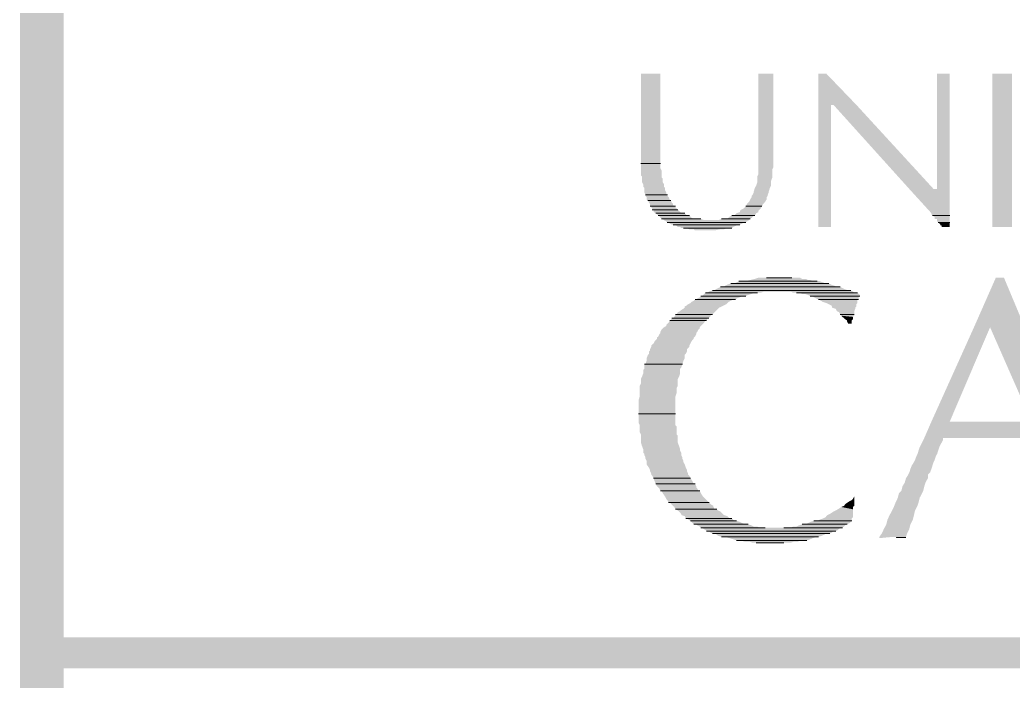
# Model space of a CAD drawing. Header units: inches. Extents: x 0.9 to 46, y 0.8 to 32.4.
# Drawn here: x 42.023 to 43.459, y 7.145 to 8.101 of the extents above; entities that cross this region are included whole.
import ezdxf

# ---------------------------------------------------------------- set-up
doc = ezdxf.new("R2010")
doc.units = ezdxf.units.IN
doc.header["$MEASUREMENT"] = 0
doc.layers.add('PDF_Geometry', color=7, linetype='Continuous')
doc.layers.add('PDF_Solid Fills', color=7, linetype='Continuous')

msp = doc.modelspace()

# ---------------------------------------------------------------- linework, layer by layer
at = {"layer": 'PDF_Geometry', "lineweight": 9}
for points in [[(42.9208, 7.8932), (42.9492, 7.8932)], [(42.9208, 7.8932), (42.9492, 7.8932)], [(42.9275, 7.8482), (42.9592, 7.8482)], [(42.9275, 7.8482), (42.9591, 7.8482)], [(42.931, 7.8399), (42.9644, 7.8399)], [(42.931, 7.8399), (42.9642, 7.8399)], [(42.9342, 7.8315), (42.9709, 7.8315)], [(42.9342, 7.8315), (42.9709, 7.8315)], [(43.0727, 7.8315), (43.096, 7.8315)], [(43.0727, 7.8315), (43.096, 7.8315)], [(42.9374, 7.8265), (42.9741, 7.8265)], [(42.9374, 7.8265), (42.9741, 7.8265)], [(42.9425, 7.8215), (42.9842, 7.8215)], [(42.9425, 7.8215), (42.9843, 7.8215)], [(42.946, 7.8182), (42.991, 7.8182)], [(42.946, 7.8182), (42.991, 7.8182)], [(43.0558, 7.8182), (43.0526, 7.8182), (43.0842, 7.8182)], [(43.0558, 7.8182), (43.0858, 7.8182), (43.0842, 7.8182)], [(43.3426, 7.8182), (43.3675, 7.8182)], [(43.3426, 7.8182), (43.3676, 7.8182)], [(42.9508, 7.8132), (43.0076, 7.8132)], [(42.9508, 7.8132), (43.0076, 7.8132)], [(42.9591, 7.8082), (43.0692, 7.8082)], [(42.9591, 7.8082), (43.0727, 7.8082), (43.0692, 7.8082)], [(42.9674, 7.8049), (43.0625, 7.8049)], [(42.9674, 7.8049), (43.0641, 7.8049), (43.0625, 7.8049)], [(43.0408, 7.8132), (43.0376, 7.8132), (43.0775, 7.8132)], [(43.0408, 7.8132), (43.0791, 7.8132), (43.0775, 7.8132)], [(43.3509, 7.8082), (43.3676, 7.8082)], [(43.3509, 7.8082), (43.3676, 7.8082)], [(43.3541, 7.8049), (43.3674, 7.8049)], [(43.3541, 7.8049), (43.3674, 7.8049)], [(42.9824, 7.7999), (43.0459, 7.7999)], [(42.9824, 7.7999), (43.0526, 7.7999), (43.0459, 7.7999)], [(43.0408, 7.7149), (43.036, 7.7149), (43.2093, 7.7149)], [(43.0408, 7.7149), (43.2093, 7.7149)], [(43.0558, 7.7199), (43.051, 7.7199), (43.1927, 7.7199)], [(43.0558, 7.7199), (43.1927, 7.7199)], [(43.0676, 7.7232), (43.0625, 7.7232), (43.1758, 7.7232)], [(43.0676, 7.7232), (43.1758, 7.7232)], [(43.1091, 7.7282), (43.1027, 7.7282), (43.1391, 7.7282)], [(43.1091, 7.7282), (43.1391, 7.7282)], [(43.0092, 7.7015), (43.0076, 7.7015), (43.0676, 7.7015)], [(43.0092, 7.7015), (43.0727, 7.7015), (43.0676, 7.7015)], [(43.0175, 7.7065), (43.0143, 7.7065), (43.0858, 7.7065)], [(43.0175, 7.7065), (43.0893, 7.7065), (43.0858, 7.7065)], [(43.0274, 7.7099), (43.0242, 7.7099), (43.2243, 7.7099)], [(43.0274, 7.7099), (43.2243, 7.7099)], [(43.1458, 7.7065), (43.2341, 7.7065)], [(43.1458, 7.7065), (43.2341, 7.7065)], [(43.1659, 7.7015), (43.2377, 7.7015)], [(43.1659, 7.7015), (43.2375, 7.7015)], [(43.0009, 7.6965), (42.9993, 7.6965), (43.0542, 7.6965)], [(43.0009, 7.6965), (43.0577, 7.6965), (43.0542, 7.6965)], [(43.1777, 7.6965), (43.2341, 7.6965)], [(43.1777, 7.6965), (43.2357, 7.6965), (43.2341, 7.6965)], [(42.9725, 7.6749), (42.9709, 7.6749), (43.0226, 7.6749)], [(42.9725, 7.6749), (43.0242, 7.6749), (43.0226, 7.6749)], [(43.2093, 7.6749), (43.2294, 7.6749)], [(43.2093, 7.6749), (43.2293, 7.6749)], [(42.9642, 7.6665), (42.9626, 7.6665), (43.0143, 7.6665)], [(42.9642, 7.6665), (43.0159, 7.6665), (43.0143, 7.6665)], [(42.9674, 7.6698), (42.9658, 7.6698), (43.0175, 7.6698)], [(42.9674, 7.6698), (43.0191, 7.6698), (43.0175, 7.6698)], [(42.9275, 7.6032), (42.9259, 7.6032), (42.9808, 7.6032)], [(42.9275, 7.6032), (42.9809, 7.6032)], [(42.9176, 7.5315), (42.971, 7.5315)], [(42.9176, 7.5315), (42.971, 7.5315)], [(42.9393, 7.4382), (42.9927, 7.4382)], [(42.9393, 7.4382), (42.9927, 7.4382)], [(42.9425, 7.4299), (42.9992, 7.4299)], [(42.9425, 7.4299), (42.9993, 7.4299)], [(42.9492, 7.4199), (43.006, 7.4199)], [(42.9492, 7.4199), (43.006, 7.4199)], [(42.961, 7.4032), (43.0191, 7.4032)], [(42.961, 7.4032), (43.0194, 7.4032)], [(42.9709, 7.3932), (43.0309, 7.3932)], [(42.9709, 7.3932), (43.0309, 7.3932)], [(42.9859, 7.3799), (43.0526, 7.3799)], [(42.9859, 7.3799), (43.0526, 7.3799)], [(42.9926, 7.3765), (43.0593, 7.3765)], [(42.9926, 7.3765), (43.0593, 7.3765)], [(42.9974, 7.3715), (43.0759, 7.3715)], [(42.9974, 7.3715), (43.0759, 7.3715)], [(43.1576, 7.3715), (43.1541, 7.3715), (43.2176, 7.3715)], [(43.1576, 7.3715), (43.2191, 7.3715), (43.2176, 7.3715)], [(43.1758, 7.3765), (43.171, 7.3765), (43.2258, 7.3765)], [(43.1758, 7.3765), (43.2257, 7.3765)], [(43.0076, 7.3665), (43.1008, 7.3665)], [(43.0076, 7.3665), (43.1008, 7.3665)], [(43.0159, 7.3615), (43.1994, 7.3615)], [(43.0159, 7.3615), (43.2026, 7.3615), (43.1994, 7.3615)], [(43.0242, 7.3582), (43.1892, 7.3582)], [(43.0242, 7.3582), (43.1943, 7.3582), (43.1892, 7.3582)], [(43.1327, 7.3665), (43.1276, 7.3665), (43.2093, 7.3665)], [(43.1327, 7.3665), (43.2124, 7.3665), (43.2093, 7.3665)], [(43.0376, 7.3532), (43.1742, 7.3532)], [(43.0376, 7.3532), (43.1777, 7.3532), (43.1742, 7.3532)], [(43.0593, 7.3482), (43.156, 7.3482)], [(43.0593, 7.3482), (43.1608, 7.3482), (43.156, 7.3482)], [(43.0877, 7.3449), (43.1225, 7.3449)], [(43.0877, 7.3449), (43.1276, 7.3449), (43.1225, 7.3449)]]:
    msp.add_lwpolyline(points, close=True, dxfattribs=at)
at = {"layer": 'PDF_Solid Fills', "lineweight": 9, "transparency": 33554559}
for points in [[(42.0227, 0.755), (42.0859, 0.8183), (42.0227, 32.3527)], [(42.0859, 0.8183), (42.0227, 32.3527), (42.0859, 32.2895)], [(42.9208, 8.0232), (42.9208, 7.8982), (42.9492, 7.8982)], [(42.9208, 8.0232), (42.9492, 8.0232), (42.9492, 7.8982)], [(43.0909, 8.0232), (43.0909, 7.9015), (43.1126, 7.9015)], [(43.0909, 8.0232), (43.1126, 8.0232), (43.1126, 7.9015)], [(43.1777, 8.0232), (43.1777, 7.9782), (43.2325, 7.9782)], [(43.1777, 8.0232), (43.1892, 8.0232), (43.2325, 7.9782)], [(43.3493, 8.0232), (43.3493, 7.8565), (43.3675, 7.8565)], [(43.3493, 8.0232), (43.3675, 8.0232), (43.3675, 7.8565)], [(43.4291, 8.0232), (43.4291, 7.8015), (43.4575, 7.8015)], [(43.4291, 8.0232), (43.4575, 8.0232), (43.4575, 7.8015)], [(43.1777, 7.9782), (43.1777, 7.8015), (43.1959, 7.8015)], [(43.1777, 7.9782), (43.1959, 7.9782), (43.1959, 7.8015)], [(43.1994, 7.9782), (43.3091, 7.8565), (43.3442, 7.8565)], [(43.1994, 7.9782), (43.2325, 7.9782), (43.3442, 7.8565)], [(43.0909, 7.9015), (43.0909, 7.8965), (43.1126, 7.8965)], [(43.0909, 7.9015), (43.1126, 7.9015), (43.1126, 7.8965)], [(42.9208, 7.8982), (42.9208, 7.8932), (42.9492, 7.8932)], [(42.9208, 7.8982), (42.9492, 7.8982), (42.9492, 7.8932)], [(42.9208, 7.8932), (42.9208, 7.8899), (42.9492, 7.8899)], [(42.9208, 7.8932), (42.9492, 7.8932), (42.9492, 7.8899)], [(42.9208, 7.8899), (42.9208, 7.8865), (42.9492, 7.8865)], [(42.9208, 7.8899), (42.9492, 7.8899), (42.9492, 7.8865)], [(43.0909, 7.8965), (43.0909, 7.8932), (43.1126, 7.8932)], [(43.0909, 7.8965), (43.1126, 7.8965), (43.1126, 7.8932)], [(43.0909, 7.8932), (43.0909, 7.8899), (43.1126, 7.8899)], [(43.0909, 7.8932), (43.1126, 7.8932), (43.1126, 7.8899)], [(43.0909, 7.8899), (43.0909, 7.8882), (43.1126, 7.8882)], [(43.0909, 7.8899), (43.1126, 7.8899), (43.1126, 7.8882)], [(43.0909, 7.8882), (43.0909, 7.8849), (43.111, 7.8849)], [(43.0909, 7.8882), (43.1126, 7.8882), (43.111, 7.8849)], [(42.9208, 7.8865), (42.9208, 7.8832), (42.9508, 7.8832)], [(42.9208, 7.8865), (42.9492, 7.8865), (42.9508, 7.8832)], [(42.9208, 7.8832), (42.9208, 7.8815), (42.9508, 7.8815)], [(42.9208, 7.8832), (42.9508, 7.8832), (42.9508, 7.8815)], [(42.9208, 7.8815), (42.9208, 7.8798), (42.9508, 7.8798)], [(42.9208, 7.8815), (42.9508, 7.8815), (42.9508, 7.8798)], [(42.9208, 7.8798), (42.9208, 7.8765), (42.9508, 7.8765)], [(42.9208, 7.8798), (42.9508, 7.8798), (42.9508, 7.8765)], [(42.9208, 7.8765), (42.9224, 7.8748), (42.9508, 7.8748)], [(42.9208, 7.8765), (42.9508, 7.8765), (42.9508, 7.8748)], [(42.9224, 7.8748), (42.9224, 7.8732), (42.9508, 7.8732)], [(42.9224, 7.8748), (42.9508, 7.8748), (42.9508, 7.8732)], [(42.9224, 7.8732), (42.9224, 7.8715), (42.9524, 7.8715)], [(42.9224, 7.8732), (42.9508, 7.8732), (42.9524, 7.8715)], [(43.0909, 7.8782), (43.0893, 7.8748), (43.111, 7.8748)], [(43.0893, 7.8748), (43.0893, 7.8732), (43.111, 7.8732)], [(43.0893, 7.8748), (43.111, 7.8748), (43.111, 7.8732)], [(43.0893, 7.8732), (43.0893, 7.8682), (43.1091, 7.8682)], [(43.0893, 7.8732), (43.111, 7.8732), (43.1091, 7.8682)], [(43.0909, 7.8849), (43.0909, 7.8798), (43.111, 7.8798)], [(43.0909, 7.8849), (43.111, 7.8849), (43.111, 7.8798)], [(43.0909, 7.8798), (43.0909, 7.8782), (43.111, 7.8782)], [(43.0909, 7.8798), (43.111, 7.8798), (43.111, 7.8782)], [(43.0909, 7.8782), (43.111, 7.8782), (43.111, 7.8748)], [(42.9224, 7.8715), (42.9224, 7.8699), (42.9524, 7.8699)], [(42.9224, 7.8715), (42.9524, 7.8715), (42.9524, 7.8699)], [(42.9224, 7.8699), (42.9224, 7.8665), (42.9524, 7.8665)], [(42.9224, 7.8699), (42.9524, 7.8699), (42.9524, 7.8665)], [(42.9224, 7.8665), (42.9243, 7.8632), (42.9543, 7.8632)], [(42.9224, 7.8665), (42.9524, 7.8665), (42.9543, 7.8632)], [(42.9243, 7.8632), (42.9243, 7.8615), (42.9543, 7.8615)], [(42.9243, 7.8632), (42.9543, 7.8632), (42.9543, 7.8615)], [(42.9243, 7.8615), (42.9243, 7.8598), (42.9543, 7.8598)], [(42.9243, 7.8615), (42.9543, 7.8615), (42.9543, 7.8598)], [(42.9243, 7.8598), (42.9259, 7.8582), (42.9559, 7.8582)], [(42.9243, 7.8598), (42.9543, 7.8598), (42.9559, 7.8582)], [(42.9259, 7.8582), (42.9259, 7.8565), (42.9559, 7.8565)], [(42.9259, 7.8582), (42.9559, 7.8582), (42.9559, 7.8565)], [(43.0858, 7.8582), (43.0842, 7.8532), (43.1059, 7.8532)], [(43.0877, 7.8615), (43.0858, 7.8582), (43.1075, 7.8582)], [(43.0858, 7.8582), (43.1075, 7.8582), (43.1059, 7.8532)], [(43.0893, 7.8665), (43.0877, 7.8615), (43.1091, 7.8615)], [(43.0877, 7.8615), (43.1091, 7.8615), (43.1075, 7.8582)], [(43.0893, 7.8682), (43.0893, 7.8665), (43.1091, 7.8665)], [(43.0893, 7.8682), (43.1091, 7.8682), (43.1091, 7.8665)], [(43.0893, 7.8665), (43.1091, 7.8665), (43.1091, 7.8615)], [(42.9259, 7.8565), (42.9259, 7.8549), (42.9559, 7.8549)], [(42.9259, 7.8565), (42.9559, 7.8565), (42.9559, 7.8549)], [(42.9259, 7.8549), (42.9259, 7.8515), (42.9575, 7.8515)], [(42.9259, 7.8549), (42.9559, 7.8549), (42.9575, 7.8515)], [(42.9259, 7.8515), (42.9275, 7.8482), (42.9575, 7.8482)], [(42.9259, 7.8515), (42.9575, 7.8515), (42.9575, 7.8482)], [(42.9275, 7.8482), (42.9275, 7.8465), (42.9591, 7.8465)], [(42.9275, 7.8482), (42.9591, 7.8482), (42.9591, 7.8465)], [(42.9275, 7.8465), (42.9291, 7.8448), (42.961, 7.8448)], [(42.9275, 7.8465), (42.9591, 7.8465), (42.961, 7.8448)], [(42.9291, 7.8448), (42.9291, 7.8415), (42.9626, 7.8415)], [(42.9291, 7.8448), (42.961, 7.8448), (42.9626, 7.8415)], [(43.081, 7.8448), (43.0791, 7.8415), (43.1027, 7.8415)], [(43.0826, 7.8482), (43.081, 7.8465), (43.1043, 7.8465)], [(43.081, 7.8465), (43.081, 7.8448), (43.1027, 7.8448)], [(43.081, 7.8465), (43.1043, 7.8465), (43.1027, 7.8448)], [(43.081, 7.8448), (43.1027, 7.8448), (43.1027, 7.8415)], [(43.0842, 7.8515), (43.0826, 7.8482), (43.1043, 7.8482)], [(43.0826, 7.8482), (43.1043, 7.8482), (43.1043, 7.8465)], [(43.0842, 7.8532), (43.0842, 7.8515), (43.1059, 7.8515)], [(43.0842, 7.8532), (43.1059, 7.8532), (43.1059, 7.8515)], [(43.0842, 7.8515), (43.1059, 7.8515), (43.1043, 7.8482)], [(43.3091, 7.8565), (43.341, 7.8215), (43.3675, 7.8215)], [(43.3091, 7.8565), (43.3675, 7.8565), (43.3675, 7.8215)], [(42.9291, 7.8415), (42.931, 7.8399), (42.9626, 7.8399)], [(42.9291, 7.8415), (42.9626, 7.8415), (42.9626, 7.8399)], [(42.931, 7.8399), (42.9326, 7.8365), (42.9658, 7.8365)], [(42.931, 7.8399), (42.9642, 7.8399), (42.9658, 7.8365)], [(42.9326, 7.8365), (42.9342, 7.8349), (42.9674, 7.8349)], [(42.9326, 7.8365), (42.9658, 7.8365), (42.9674, 7.8349)], [(42.9342, 7.8349), (42.9342, 7.8332), (42.9674, 7.8332)], [(42.9342, 7.8349), (42.9674, 7.8349), (42.9674, 7.8332)], [(42.9342, 7.8332), (42.9342, 7.8315), (42.9693, 7.8315)], [(42.9342, 7.8332), (42.9674, 7.8332), (42.9693, 7.8315)], [(42.9358, 7.8315), (42.9358, 7.8299), (42.9709, 7.8299)], [(42.9358, 7.8315), (42.9709, 7.8315), (42.9709, 7.8299)], [(42.9358, 7.8299), (42.9374, 7.8282), (42.9725, 7.8282)], [(42.9358, 7.8299), (42.9709, 7.8299), (42.9725, 7.8282)], [(43.0727, 7.8315), (43.0692, 7.8282), (43.0941, 7.8282)], [(43.0743, 7.8349), (43.0727, 7.8315), (43.096, 7.8315)], [(43.0727, 7.8315), (43.096, 7.8315), (43.0941, 7.8282)], [(43.0759, 7.8365), (43.0743, 7.8349), (43.0976, 7.8349)], [(43.0743, 7.8349), (43.0976, 7.8349), (43.096, 7.8315)], [(43.0775, 7.8382), (43.0759, 7.8365), (43.0992, 7.8365)], [(43.0759, 7.8365), (43.0992, 7.8365), (43.0976, 7.8349)], [(43.0791, 7.8415), (43.0775, 7.8382), (43.1008, 7.8382)], [(43.0775, 7.8382), (43.1008, 7.8382), (43.0992, 7.8365)], [(43.0791, 7.8415), (43.1027, 7.8415), (43.1008, 7.8382)], [(42.9374, 7.8282), (42.9374, 7.8265), (42.9741, 7.8265)], [(42.9374, 7.8282), (42.9725, 7.8282), (42.9741, 7.8265)], [(42.9393, 7.8265), (42.9393, 7.8249), (42.976, 7.8249)], [(42.9393, 7.8265), (42.9741, 7.8265), (42.976, 7.8249)], [(42.9393, 7.8249), (42.9393, 7.8232), (42.9776, 7.8232)], [(42.9393, 7.8249), (42.976, 7.8249), (42.9776, 7.8232)], [(42.9393, 7.8232), (42.9425, 7.8215), (42.9792, 7.8215)], [(42.9393, 7.8232), (42.9776, 7.8232), (42.9792, 7.8215)], [(42.9425, 7.8215), (42.946, 7.8182), (42.9875, 7.8182)], [(42.9425, 7.8215), (42.9843, 7.8215), (42.9875, 7.8182)], [(42.9476, 7.8182), (42.9476, 7.8165), (42.9926, 7.8165)], [(42.9476, 7.8182), (42.991, 7.8182), (42.9926, 7.8165)], [(42.9476, 7.8165), (42.9492, 7.8149), (42.9942, 7.8149)], [(42.9476, 7.8165), (42.9926, 7.8165), (42.9942, 7.8149)], [(42.9492, 7.8149), (42.9508, 7.8132), (42.9974, 7.8132)], [(42.9492, 7.8149), (42.9942, 7.8149), (42.9974, 7.8132)], [(43.0475, 7.8149), (43.0459, 7.8132), (43.0791, 7.8132)], [(43.0491, 7.8165), (43.0475, 7.8149), (43.081, 7.8149)], [(43.0475, 7.8149), (43.081, 7.8149), (43.0791, 7.8132)], [(43.0526, 7.8182), (43.0491, 7.8165), (43.0826, 7.8165)], [(43.0491, 7.8165), (43.0826, 7.8165), (43.081, 7.8149)], [(43.0526, 7.8182), (43.0842, 7.8182), (43.0826, 7.8165)], [(43.0593, 7.8215), (43.0558, 7.8182), (43.0858, 7.8182)], [(43.0641, 7.8232), (43.0593, 7.8215), (43.0877, 7.8215)], [(43.0593, 7.8215), (43.0877, 7.8215), (43.0858, 7.8182)], [(43.066, 7.8265), (43.0641, 7.8249), (43.0909, 7.8249)], [(43.0641, 7.8249), (43.0641, 7.8232), (43.0909, 7.8232)], [(43.0641, 7.8249), (43.0909, 7.8249), (43.0909, 7.8232)], [(43.0641, 7.8232), (43.0909, 7.8232), (43.0877, 7.8215)], [(43.0692, 7.8282), (43.066, 7.8265), (43.0925, 7.8265)], [(43.066, 7.8265), (43.0925, 7.8265), (43.0909, 7.8249)], [(43.0692, 7.8282), (43.0941, 7.8282), (43.0925, 7.8265)], [(43.341, 7.8215), (43.341, 7.8199), (43.3675, 7.8199)], [(43.341, 7.8215), (43.3675, 7.8215), (43.3675, 7.8199)], [(43.341, 7.8199), (43.3426, 7.8182), (43.3675, 7.8182)], [(43.341, 7.8199), (43.3675, 7.8199), (43.3675, 7.8182)], [(43.3442, 7.8182), (43.3442, 7.8165), (43.3675, 7.8165)], [(43.3442, 7.8182), (43.3675, 7.8182), (43.3675, 7.8165)], [(43.3458, 7.8165), (43.3458, 7.8132), (43.3675, 7.8132)], [(43.3458, 7.8165), (43.3675, 7.8165), (43.3675, 7.8132)], [(42.9524, 7.8132), (42.9543, 7.8115), (43.0124, 7.8115)], [(42.9524, 7.8132), (43.0076, 7.8132), (43.0124, 7.8115)], [(42.9543, 7.8115), (42.9575, 7.8098), (43.0743, 7.8098)], [(42.9543, 7.8115), (43.0775, 7.8115), (43.0743, 7.8098)], [(42.9575, 7.8098), (42.9591, 7.8082), (43.0727, 7.8082)], [(42.9575, 7.8098), (43.0743, 7.8098), (43.0727, 7.8082)], [(42.961, 7.8082), (42.9626, 7.8065), (43.0676, 7.8065)], [(42.961, 7.8082), (43.0692, 7.8082), (43.0676, 7.8065)], [(42.9626, 7.8065), (42.9658, 7.8049), (43.0641, 7.8049)], [(42.9626, 7.8065), (43.0676, 7.8065), (43.0641, 7.8049)], [(42.9709, 7.8049), (42.9725, 7.8032), (43.0577, 7.8032)], [(42.9709, 7.8049), (43.0625, 7.8049), (43.0577, 7.8032)], [(42.9725, 7.8032), (42.9741, 7.8015), (43.0542, 7.8015)], [(42.9725, 7.8032), (43.0577, 7.8032), (43.0542, 7.8015)], [(42.9776, 7.8015), (42.9792, 7.7999), (43.0526, 7.7999)], [(42.9776, 7.8015), (43.0542, 7.8015), (43.0526, 7.7999)], [(43.0376, 7.8132), (43.0325, 7.8115), (43.0775, 7.8115)], [(43.0376, 7.8132), (43.0775, 7.8132), (43.0775, 7.8115)], [(43.3493, 7.8132), (43.3493, 7.8115), (43.3675, 7.8115)], [(43.3493, 7.8132), (43.3675, 7.8132), (43.3675, 7.8115)], [(43.3493, 7.8115), (43.3493, 7.8098), (43.3675, 7.8098)], [(43.3493, 7.8115), (43.3675, 7.8115), (43.3675, 7.8098)], [(43.3493, 7.8098), (43.3509, 7.8082), (43.3675, 7.8082)], [(43.3493, 7.8098), (43.3675, 7.8098), (43.3675, 7.8082)], [(43.3525, 7.8082), (43.3525, 7.8065), (43.3675, 7.8065)], [(43.3525, 7.8082), (43.3675, 7.8082), (43.3675, 7.8065)], [(43.3525, 7.8065), (43.3541, 7.8049), (43.3675, 7.8049)], [(43.3525, 7.8065), (43.3675, 7.8065), (43.3675, 7.8049)], [(43.3541, 7.8049), (43.356, 7.8032), (43.3675, 7.8032)], [(43.3541, 7.8049), (43.3675, 7.8049), (43.3675, 7.8032)], [(43.356, 7.8032), (43.356, 7.8015), (43.3675, 7.8015)], [(43.356, 7.8032), (43.3675, 7.8032), (43.3675, 7.8015)], [(42.9875, 7.7999), (42.991, 7.7982), (43.0408, 7.7982)], [(42.9875, 7.7999), (43.0459, 7.7999), (43.0408, 7.7982)], [(42.9974, 7.7982), (42.9993, 7.7965), (43.0274, 7.7965)], [(42.9974, 7.7982), (43.036, 7.7982), (43.0274, 7.7965)], [(43.036, 7.7149), (43.0325, 7.7132), (43.2124, 7.7132)], [(43.036, 7.7149), (43.2093, 7.7149), (43.2124, 7.7132)], [(43.0427, 7.7165), (43.0408, 7.7149), (43.2042, 7.7149)], [(43.0459, 7.7182), (43.0427, 7.7165), (43.201, 7.7165)], [(43.0427, 7.7165), (43.201, 7.7165), (43.2042, 7.7149)], [(43.051, 7.7199), (43.0459, 7.7182), (43.1959, 7.7182)], [(43.0459, 7.7182), (43.1959, 7.7182), (43.201, 7.7165)], [(43.051, 7.7199), (43.1927, 7.7199), (43.1959, 7.7182)], [(43.0593, 7.7215), (43.0558, 7.7199), (43.1876, 7.7199)], [(43.0625, 7.7232), (43.0593, 7.7215), (43.1841, 7.7215)], [(43.0593, 7.7215), (43.1841, 7.7215), (43.1876, 7.7199)], [(43.0625, 7.7232), (43.1793, 7.7232), (43.1841, 7.7215)], [(43.0791, 7.7248), (43.0727, 7.7232), (43.171, 7.7232)], [(43.0858, 7.7265), (43.0791, 7.7248), (43.1627, 7.7248)], [(43.0791, 7.7248), (43.1659, 7.7248), (43.171, 7.7232)], [(43.0909, 7.7282), (43.0858, 7.7265), (43.1541, 7.7265)], [(43.0858, 7.7265), (43.1592, 7.7265), (43.1627, 7.7248)], [(43.0909, 7.7282), (43.1509, 7.7282), (43.1541, 7.7265)], [(43.4342, 7.7282), (43.4026, 7.6565), (43.476, 7.6565)], [(43.4342, 7.7282), (43.446, 7.7282), (43.476, 7.6565)], [(43.0076, 7.7015), (43.006, 7.6999), (43.0641, 7.6999)], [(43.0076, 7.7015), (43.0676, 7.7015), (43.0641, 7.6999)], [(43.0108, 7.7032), (43.0092, 7.7015), (43.0727, 7.7015)], [(43.0124, 7.7048), (43.0108, 7.7032), (43.0759, 7.7032)], [(43.0108, 7.7032), (43.0759, 7.7032), (43.0727, 7.7015)], [(43.0143, 7.7065), (43.0124, 7.7048), (43.081, 7.7048)], [(43.0124, 7.7048), (43.081, 7.7048), (43.0759, 7.7032)], [(43.0143, 7.7065), (43.0858, 7.7065), (43.081, 7.7048)], [(43.0191, 7.7082), (43.0175, 7.7065), (43.0941, 7.7065)], [(43.0242, 7.7099), (43.0191, 7.7082), (43.2274, 7.7082)], [(43.0191, 7.7082), (43.0992, 7.7082), (43.0941, 7.7065)], [(43.0242, 7.7099), (43.2243, 7.7099), (43.2274, 7.7082)], [(43.0293, 7.7115), (43.0274, 7.7099), (43.2207, 7.7099)], [(43.0325, 7.7132), (43.0293, 7.7115), (43.216, 7.7115)], [(43.0293, 7.7115), (43.216, 7.7115), (43.2207, 7.7099)], [(43.0325, 7.7132), (43.2124, 7.7132), (43.216, 7.7115)], [(43.1375, 7.7082), (43.141, 7.7065), (43.2294, 7.7065)], [(43.1375, 7.7082), (43.2274, 7.7082), (43.2294, 7.7065)], [(43.1493, 7.7065), (43.1541, 7.7048), (43.2357, 7.7048)], [(43.1493, 7.7065), (43.2341, 7.7065), (43.2357, 7.7048)], [(43.1576, 7.7048), (43.1627, 7.7032), (43.2377, 7.7032)], [(43.1576, 7.7048), (43.2357, 7.7048), (43.2377, 7.7032)], [(43.1627, 7.7032), (43.1659, 7.7015), (43.2377, 7.7015)], [(43.1627, 7.7032), (43.2377, 7.7032), (43.2377, 7.7015)], [(43.1694, 7.7015), (43.171, 7.6999), (43.2357, 7.6999)], [(43.1694, 7.7015), (43.2377, 7.7015), (43.2357, 7.6999)], [(42.9875, 7.6882), (42.9843, 7.6865), (43.0376, 7.6865)], [(42.9843, 7.6865), (42.9843, 7.6849), (43.0341, 7.6849)], [(42.9843, 7.6865), (43.0376, 7.6865), (43.0341, 7.6849)], [(42.9891, 7.6898), (42.9875, 7.6882), (43.0408, 7.6882)], [(42.9875, 7.6882), (43.0408, 7.6882), (43.0376, 7.6865)], [(42.9926, 7.6915), (42.9891, 7.6898), (43.0443, 7.6898)], [(42.9891, 7.6898), (43.0443, 7.6898), (43.0408, 7.6882)], [(42.9942, 7.6932), (42.9926, 7.6915), (43.0459, 7.6915)], [(42.9926, 7.6915), (43.0459, 7.6915), (43.0443, 7.6898)], [(42.9974, 7.6949), (42.9942, 7.6932), (43.0475, 7.6932)], [(42.9942, 7.6932), (43.0475, 7.6932), (43.0459, 7.6915)], [(42.9993, 7.6965), (42.9974, 7.6949), (43.051, 7.6949)], [(42.9974, 7.6949), (43.051, 7.6949), (43.0475, 7.6932)], [(42.9993, 7.6965), (43.0542, 7.6965), (43.051, 7.6949)], [(43.0025, 7.6982), (43.0009, 7.6965), (43.0577, 7.6965)], [(43.006, 7.6999), (43.0025, 7.6982), (43.0593, 7.6982)], [(43.0025, 7.6982), (43.0593, 7.6982), (43.0577, 7.6965)], [(43.006, 7.6999), (43.0641, 7.6999), (43.0593, 7.6982)], [(43.171, 7.6999), (43.1742, 7.6982), (43.2357, 7.6982)], [(43.171, 7.6999), (43.2357, 7.6999), (43.2357, 7.6982)], [(43.1742, 7.6982), (43.1777, 7.6965), (43.2357, 7.6965)], [(43.1742, 7.6982), (43.2357, 7.6982), (43.2357, 7.6965)], [(43.1793, 7.6965), (43.1809, 7.6949), (43.2341, 7.6949)], [(43.1793, 7.6965), (43.2341, 7.6965), (43.2341, 7.6949)], [(43.1809, 7.6949), (43.1841, 7.6932), (43.2341, 7.6932)], [(43.1809, 7.6949), (43.2341, 7.6949), (43.2341, 7.6932)], [(43.1841, 7.6932), (43.1892, 7.6915), (43.2341, 7.6915)], [(43.1841, 7.6932), (43.2341, 7.6932), (43.2341, 7.6915)], [(43.1892, 7.6915), (43.1927, 7.6898), (43.2325, 7.6898)], [(43.1892, 7.6915), (43.2341, 7.6915), (43.2325, 7.6898)], [(43.1927, 7.6898), (43.1959, 7.6882), (43.2325, 7.6882)], [(43.1927, 7.6898), (43.2325, 7.6898), (43.2325, 7.6882)], [(43.1959, 7.6882), (43.1975, 7.6865), (43.2325, 7.6865)], [(43.1959, 7.6882), (43.2325, 7.6882), (43.2325, 7.6865)], [(43.1975, 7.6865), (43.1975, 7.6849), (43.231, 7.6849)], [(43.1975, 7.6865), (43.2325, 7.6865), (43.231, 7.6849)], [(42.9693, 7.6715), (42.9674, 7.6698), (43.0191, 7.6698)], [(42.9709, 7.6749), (42.9693, 7.6715), (43.021, 7.6715)], [(42.9693, 7.6715), (43.021, 7.6715), (43.0191, 7.6698)], [(42.9709, 7.6749), (43.0226, 7.6749), (43.021, 7.6715)], [(42.9741, 7.6782), (42.9725, 7.6749), (43.0242, 7.6749)], [(42.9776, 7.6799), (42.9741, 7.6782), (43.0274, 7.6782)], [(42.9741, 7.6782), (43.0274, 7.6782), (43.0242, 7.6749)], [(42.9792, 7.6815), (42.9776, 7.6799), (43.0293, 7.6799)], [(42.9776, 7.6799), (43.0293, 7.6799), (43.0274, 7.6782)], [(42.9824, 7.6832), (42.9792, 7.6815), (43.0309, 7.6815)], [(42.9792, 7.6815), (43.0309, 7.6815), (43.0293, 7.6799)], [(42.9843, 7.6849), (42.9824, 7.6832), (43.0325, 7.6832)], [(42.9824, 7.6832), (43.0325, 7.6832), (43.0309, 7.6815)], [(42.9843, 7.6849), (43.0341, 7.6849), (43.0325, 7.6832)], [(43.1975, 7.6849), (43.2026, 7.6832), (43.231, 7.6832)], [(43.1975, 7.6849), (43.231, 7.6849), (43.231, 7.6832)], [(43.2026, 7.6832), (43.2042, 7.6799), (43.2294, 7.6799)], [(43.2026, 7.6832), (43.231, 7.6832), (43.2294, 7.6799)], [(43.2042, 7.6799), (43.2077, 7.6782), (43.2294, 7.6782)], [(43.2042, 7.6799), (43.2294, 7.6799), (43.2294, 7.6782)], [(43.2077, 7.6782), (43.2093, 7.6749), (43.2294, 7.6749)], [(43.2077, 7.6782), (43.2294, 7.6782), (43.2294, 7.6749)], [(43.2109, 7.6749), (43.2109, 7.6732), (43.2294, 7.6732)], [(43.2109, 7.6749), (43.2294, 7.6749), (43.2294, 7.6732)], [(43.2109, 7.6732), (43.2124, 7.6715), (43.2274, 7.6715)], [(43.2109, 7.6732), (43.2294, 7.6732), (43.2274, 7.6715)], [(43.2124, 7.6715), (43.2144, 7.6698), (43.2274, 7.6698)], [(43.2124, 7.6715), (43.2274, 7.6715), (43.2274, 7.6698)], [(42.9575, 7.6582), (42.9543, 7.6565), (43.006, 7.6565)], [(42.9591, 7.6615), (42.9575, 7.6599), (43.0092, 7.6599)], [(42.9575, 7.6599), (42.9575, 7.6582), (43.0076, 7.6582)], [(42.9575, 7.6599), (43.0092, 7.6599), (43.0076, 7.6582)], [(42.9575, 7.6582), (43.0076, 7.6582), (43.006, 7.6565)], [(42.961, 7.6632), (42.9591, 7.6615), (43.0108, 7.6615)], [(42.9591, 7.6615), (43.0108, 7.6615), (43.0092, 7.6599)], [(42.9626, 7.6665), (42.961, 7.6632), (43.0124, 7.6632)], [(42.961, 7.6632), (43.0124, 7.6632), (43.0108, 7.6615)], [(42.9626, 7.6665), (43.0143, 7.6665), (43.0124, 7.6632)], [(42.9658, 7.6698), (42.9642, 7.6665), (43.0159, 7.6665)], [(42.9658, 7.6698), (43.0175, 7.6698), (43.0159, 7.6665)], [(43.2144, 7.6698), (43.216, 7.6682), (43.2274, 7.6682)], [(43.2144, 7.6698), (43.2274, 7.6698), (43.2274, 7.6682)], [(43.216, 7.6682), (43.2191, 7.6665), (43.2258, 7.6665)], [(43.216, 7.6682), (43.2274, 7.6682), (43.2258, 7.6665)], [(43.2191, 7.6665), (43.2191, 7.6649), (43.2258, 7.6649)], [(43.2191, 7.6665), (43.2258, 7.6665), (43.2258, 7.6649)], [(43.2191, 7.6649), (43.2207, 7.6615), (43.2258, 7.6615)], [(43.2191, 7.6649), (43.2258, 7.6649), (43.2258, 7.6615)], [(42.946, 7.6432), (42.9441, 7.6415), (42.9974, 7.6415)], [(42.9476, 7.6465), (42.946, 7.6432), (42.9993, 7.6432)], [(42.946, 7.6432), (42.9993, 7.6432), (42.9974, 7.6415)], [(42.9492, 7.6482), (42.9476, 7.6465), (43.0009, 7.6465)], [(42.9476, 7.6465), (43.0009, 7.6465), (42.9993, 7.6432)], [(42.9508, 7.6532), (42.9492, 7.6499), (43.0025, 7.6499)], [(42.9492, 7.6499), (42.9492, 7.6482), (43.0009, 7.6482)], [(42.9492, 7.6499), (43.0025, 7.6499), (43.0009, 7.6482)], [(42.9492, 7.6482), (43.0009, 7.6482), (43.0009, 7.6465)], [(42.9524, 7.6548), (42.9508, 7.6532), (43.0041, 7.6532)], [(42.9508, 7.6532), (43.0041, 7.6532), (43.0025, 7.6499)], [(42.9543, 7.6565), (42.9524, 7.6548), (43.006, 7.6548)], [(42.9524, 7.6548), (43.006, 7.6548), (43.0041, 7.6532)], [(42.9543, 7.6565), (43.006, 7.6565), (43.006, 7.6548)], [(43.4026, 7.6565), (43.341, 7.5199), (43.3675, 7.5199)], [(43.4026, 7.6565), (43.4259, 7.6565), (43.3675, 7.5199)], [(43.4259, 7.6565), (43.4859, 7.5199), (43.536, 7.5199)], [(43.4259, 7.6565), (43.476, 7.6565), (43.536, 7.5199)], [(42.9358, 7.6282), (42.9342, 7.6249), (42.9875, 7.6249)], [(42.9393, 7.6332), (42.9358, 7.6299), (42.991, 7.6299)], [(42.9358, 7.6299), (42.9358, 7.6282), (42.991, 7.6282)], [(42.9358, 7.6299), (42.991, 7.6299), (42.991, 7.6282)], [(42.9358, 7.6282), (42.991, 7.6282), (42.9875, 7.6249)], [(42.9409, 7.6365), (42.9393, 7.6332), (42.9926, 7.6332)], [(42.9393, 7.6332), (42.9926, 7.6332), (42.991, 7.6299)], [(42.9441, 7.6399), (42.9409, 7.6365), (42.9942, 7.6365)], [(42.9409, 7.6365), (42.9942, 7.6365), (42.9926, 7.6332)], [(42.9441, 7.6415), (42.9441, 7.6399), (42.9974, 7.6399)], [(42.9441, 7.6415), (42.9974, 7.6415), (42.9974, 7.6399)], [(42.9441, 7.6399), (42.9974, 7.6399), (42.9942, 7.6365)], [(42.931, 7.6165), (42.9291, 7.6115), (42.9843, 7.6115)], [(42.9326, 7.6182), (42.931, 7.6165), (42.9843, 7.6165)], [(42.931, 7.6165), (42.9843, 7.6165), (42.9843, 7.6115)], [(42.9342, 7.6232), (42.9326, 7.6215), (42.9875, 7.6215)], [(42.9326, 7.6215), (42.9326, 7.6182), (42.9859, 7.6182)], [(42.9326, 7.6215), (42.9875, 7.6215), (42.9859, 7.6182)], [(42.9326, 7.6182), (42.9859, 7.6182), (42.9843, 7.6165)], [(42.9342, 7.6249), (42.9342, 7.6232), (42.9875, 7.6232)], [(42.9342, 7.6249), (42.9875, 7.6249), (42.9875, 7.6232)], [(42.9342, 7.6232), (42.9875, 7.6232), (42.9875, 7.6215)], [(42.9259, 7.6032), (42.9259, 7.5982), (42.9792, 7.5982)], [(42.9259, 7.6032), (42.9808, 7.6032), (42.9792, 7.5982)], [(42.9291, 7.6082), (42.9275, 7.6032), (42.9808, 7.6032)], [(42.9291, 7.6115), (42.9291, 7.6082), (42.9824, 7.6082)], [(42.9291, 7.6115), (42.9843, 7.6115), (42.9824, 7.6082)], [(42.9291, 7.6082), (42.9824, 7.6082), (42.9808, 7.6032)], [(42.9243, 7.5899), (42.9224, 7.5848), (42.976, 7.5848)], [(42.9259, 7.5965), (42.9243, 7.5949), (42.9776, 7.5949)], [(42.9243, 7.5949), (42.9243, 7.5915), (42.9776, 7.5915)], [(42.9243, 7.5949), (42.9776, 7.5949), (42.9776, 7.5915)], [(42.9243, 7.5915), (42.9243, 7.5899), (42.9776, 7.5899)], [(42.9243, 7.5915), (42.9776, 7.5915), (42.9776, 7.5899)], [(42.9243, 7.5899), (42.9776, 7.5899), (42.976, 7.5848)], [(42.9259, 7.5982), (42.9259, 7.5965), (42.9776, 7.5965)], [(42.9259, 7.5982), (42.9792, 7.5982), (42.9776, 7.5965)], [(42.9259, 7.5965), (42.9776, 7.5965), (42.9776, 7.5949)], [(42.9208, 7.5749), (42.9192, 7.5715), (42.9741, 7.5715)], [(42.9192, 7.5715), (42.9192, 7.5682), (42.9725, 7.5682)], [(42.9192, 7.5715), (42.9741, 7.5715), (42.9725, 7.5682)], [(42.9224, 7.5848), (42.9208, 7.5815), (42.9741, 7.5815)], [(42.9208, 7.5815), (42.9208, 7.5765), (42.9741, 7.5765)], [(42.9208, 7.5815), (42.9741, 7.5815), (42.9741, 7.5765)], [(42.9208, 7.5765), (42.9208, 7.5749), (42.9741, 7.5749)], [(42.9208, 7.5765), (42.9741, 7.5765), (42.9741, 7.5749)], [(42.9208, 7.5749), (42.9741, 7.5749), (42.9741, 7.5715)], [(42.9224, 7.5848), (42.976, 7.5848), (42.9741, 7.5815)], [(42.9192, 7.5565), (42.9176, 7.5515), (42.9709, 7.5515)], [(42.9192, 7.5682), (42.9192, 7.5665), (42.9725, 7.5665)], [(42.9192, 7.5682), (42.9725, 7.5682), (42.9725, 7.5665)], [(42.9192, 7.5665), (42.9192, 7.5632), (42.9725, 7.5632)], [(42.9192, 7.5665), (42.9725, 7.5665), (42.9725, 7.5632)], [(42.9192, 7.5632), (42.9192, 7.5615), (42.9725, 7.5615)], [(42.9192, 7.5632), (42.9725, 7.5632), (42.9725, 7.5615)], [(42.9192, 7.5615), (42.9192, 7.5565), (42.9709, 7.5565)], [(42.9192, 7.5615), (42.9725, 7.5615), (42.9709, 7.5565)], [(42.9192, 7.5565), (42.9709, 7.5565), (42.9709, 7.5515)], [(42.9176, 7.5515), (42.9176, 7.5498), (42.9709, 7.5498)], [(42.9176, 7.5515), (42.9709, 7.5515), (42.9709, 7.5498)], [(42.9176, 7.5498), (42.9176, 7.5465), (42.9709, 7.5465)], [(42.9176, 7.5498), (42.9709, 7.5498), (42.9709, 7.5465)], [(42.9176, 7.5465), (42.9176, 7.5449), (42.9709, 7.5449)], [(42.9176, 7.5465), (42.9709, 7.5465), (42.9709, 7.5449)], [(42.9176, 7.5449), (42.9176, 7.5415), (42.9709, 7.5415)], [(42.9176, 7.5449), (42.9709, 7.5449), (42.9709, 7.5415)], [(42.9176, 7.5415), (42.9176, 7.5382), (42.9709, 7.5382)], [(42.9176, 7.5415), (42.9709, 7.5415), (42.9709, 7.5382)], [(42.9176, 7.5382), (42.9176, 7.5365), (42.9709, 7.5365)], [(42.9176, 7.5382), (42.9709, 7.5382), (42.9709, 7.5365)], [(42.9176, 7.5365), (42.9176, 7.5315), (42.9709, 7.5315)], [(42.9176, 7.5365), (42.9709, 7.5365), (42.9709, 7.5315)], [(42.9176, 7.5315), (42.9176, 7.5249), (42.9709, 7.5249)], [(42.9176, 7.5315), (42.9709, 7.5315), (42.9709, 7.5249)], [(42.9176, 7.5249), (42.9176, 7.5199), (42.9709, 7.5199)], [(42.9176, 7.5249), (42.9709, 7.5249), (42.9709, 7.5199)], [(42.9176, 7.5199), (42.9176, 7.5182), (42.9709, 7.5182)], [(42.9176, 7.5199), (42.9709, 7.5199), (42.9709, 7.5182)], [(42.9176, 7.5182), (42.9192, 7.5149), (42.9709, 7.5149)], [(42.9176, 7.5182), (42.9709, 7.5182), (42.9709, 7.5149)], [(42.9192, 7.5149), (42.9192, 7.5132), (42.9725, 7.5132)], [(42.9192, 7.5149), (42.9709, 7.5149), (42.9725, 7.5132)], [(42.9192, 7.5132), (42.9192, 7.5099), (42.9725, 7.5099)], [(42.9192, 7.5132), (42.9725, 7.5132), (42.9725, 7.5099)], [(43.341, 7.5199), (43.3308, 7.4965), (43.5459, 7.4965)], [(43.341, 7.5199), (43.536, 7.5199), (43.5459, 7.4965)], [(42.9192, 7.5099), (42.9192, 7.5082), (42.9725, 7.5082)], [(42.9192, 7.5099), (42.9725, 7.5099), (42.9725, 7.5082)], [(42.9192, 7.5082), (42.9192, 7.5049), (42.9725, 7.5049)], [(42.9192, 7.5082), (42.9725, 7.5082), (42.9725, 7.5049)], [(42.9192, 7.5049), (42.9208, 7.5015), (42.9725, 7.5015)], [(42.9192, 7.5049), (42.9725, 7.5049), (42.9725, 7.5015)], [(42.9208, 7.5015), (42.9208, 7.4999), (42.9741, 7.4999)], [(42.9208, 7.5015), (42.9725, 7.5015), (42.9741, 7.4999)], [(42.9208, 7.4999), (42.9208, 7.4965), (42.9741, 7.4965)], [(42.9208, 7.4999), (42.9741, 7.4999), (42.9741, 7.4965)], [(42.9208, 7.4965), (42.9208, 7.4949), (42.9741, 7.4949)], [(42.9208, 7.4965), (42.9741, 7.4965), (42.9741, 7.4949)], [(42.9208, 7.4949), (42.9208, 7.4899), (42.9741, 7.4899)], [(42.9208, 7.4949), (42.9741, 7.4949), (42.9741, 7.4899)], [(42.9208, 7.4899), (42.9224, 7.4849), (42.976, 7.4849)], [(42.9208, 7.4899), (42.9741, 7.4899), (42.976, 7.4849)], [(42.9224, 7.4849), (42.9243, 7.4799), (42.9776, 7.4799)], [(42.9224, 7.4849), (42.976, 7.4849), (42.9776, 7.4799)], [(43.326, 7.4865), (43.3241, 7.4832), (43.3525, 7.4832)], [(43.3276, 7.4899), (43.326, 7.4865), (43.3541, 7.4865)], [(43.326, 7.4865), (43.3541, 7.4865), (43.3525, 7.4832)], [(43.3292, 7.4932), (43.3276, 7.4899), (43.356, 7.4899)], [(43.3276, 7.4899), (43.356, 7.4899), (43.3541, 7.4865)], [(43.3308, 7.4965), (43.3292, 7.4932), (43.3576, 7.4932)], [(43.3292, 7.4932), (43.3576, 7.4932), (43.356, 7.4899)], [(43.3308, 7.4965), (43.3576, 7.4965), (43.3576, 7.4932)], [(42.9243, 7.4799), (42.9243, 7.4782), (42.9776, 7.4782)], [(42.9243, 7.4799), (42.9776, 7.4799), (42.9776, 7.4782)], [(42.9243, 7.4782), (42.9243, 7.4749), (42.9792, 7.4749)], [(42.9243, 7.4782), (42.9776, 7.4782), (42.9792, 7.4749)], [(42.9243, 7.4749), (42.9259, 7.4732), (42.9792, 7.4732)], [(42.9243, 7.4749), (42.9792, 7.4749), (42.9792, 7.4732)], [(42.9259, 7.4732), (42.9259, 7.4715), (42.9792, 7.4715)], [(42.9259, 7.4732), (42.9792, 7.4732), (42.9792, 7.4715)], [(42.9259, 7.4715), (42.9275, 7.4682), (42.9808, 7.4682)], [(42.9259, 7.4715), (42.9792, 7.4715), (42.9808, 7.4682)], [(43.3209, 7.4732), (43.3193, 7.4699), (43.3474, 7.4699)], [(43.3225, 7.4782), (43.3209, 7.4732), (43.3493, 7.4732)], [(43.3209, 7.4732), (43.3493, 7.4732), (43.3474, 7.4699)], [(43.3241, 7.4832), (43.3225, 7.4782), (43.3509, 7.4782)], [(43.3225, 7.4782), (43.3509, 7.4782), (43.3493, 7.4732)], [(43.3241, 7.4832), (43.3525, 7.4832), (43.3509, 7.4782)], [(42.9275, 7.4682), (42.9275, 7.4665), (42.9808, 7.4665)], [(42.9275, 7.4682), (42.9808, 7.4682), (42.9808, 7.4665)], [(42.9275, 7.4665), (42.9291, 7.4632), (42.9824, 7.4632)], [(42.9275, 7.4665), (42.9808, 7.4665), (42.9824, 7.4632)], [(42.9291, 7.4632), (42.9291, 7.4615), (42.9824, 7.4615)], [(42.9291, 7.4632), (42.9824, 7.4632), (42.9824, 7.4615)], [(42.9291, 7.4615), (42.9291, 7.4582), (42.9843, 7.4582)], [(42.9291, 7.4615), (42.9824, 7.4615), (42.9843, 7.4582)], [(42.9291, 7.4582), (42.9326, 7.4532), (42.9859, 7.4532)], [(42.9291, 7.4582), (42.9843, 7.4582), (42.9859, 7.4532)], [(43.3126, 7.4565), (43.3107, 7.4515), (43.341, 7.4515)], [(43.3158, 7.4615), (43.3126, 7.4565), (43.3426, 7.4565)], [(43.3126, 7.4565), (43.3426, 7.4565), (43.341, 7.4515)], [(43.3174, 7.4648), (43.3158, 7.4615), (43.3442, 7.4615)], [(43.3158, 7.4615), (43.3442, 7.4615), (43.3426, 7.4565)], [(43.3193, 7.4699), (43.3174, 7.4648), (43.3458, 7.4648)], [(43.3174, 7.4648), (43.3458, 7.4648), (43.3442, 7.4615)], [(43.3193, 7.4699), (43.3474, 7.4699), (43.3458, 7.4648)], [(42.9326, 7.4532), (42.9342, 7.4499), (42.9875, 7.4499)], [(42.9326, 7.4532), (42.9859, 7.4532), (42.9875, 7.4499)], [(42.9342, 7.4499), (42.9342, 7.4482), (42.9875, 7.4482)], [(42.9342, 7.4499), (42.9875, 7.4499), (42.9875, 7.4482)], [(42.9342, 7.4482), (42.9358, 7.4448), (42.9891, 7.4448)], [(42.9342, 7.4482), (42.9875, 7.4482), (42.9891, 7.4448)], [(42.9358, 7.4448), (42.9358, 7.4432), (42.9891, 7.4432)], [(42.9358, 7.4448), (42.9891, 7.4448), (42.9891, 7.4432)], [(42.9358, 7.4432), (42.9374, 7.4415), (42.991, 7.4415)], [(42.9358, 7.4432), (42.9891, 7.4432), (42.991, 7.4415)], [(42.9374, 7.4415), (42.9393, 7.4382), (42.9926, 7.4382)], [(42.9374, 7.4415), (42.991, 7.4415), (42.9926, 7.4382)], [(43.3075, 7.4432), (43.3043, 7.4382), (43.3359, 7.4382)], [(43.3091, 7.4465), (43.3075, 7.4432), (43.3359, 7.4432)], [(43.3075, 7.4432), (43.3359, 7.4432), (43.3359, 7.4382)], [(43.3107, 7.4515), (43.3091, 7.4465), (43.3391, 7.4465)], [(43.3091, 7.4465), (43.3391, 7.4465), (43.3359, 7.4432)], [(43.3107, 7.4515), (43.341, 7.4515), (43.3391, 7.4465)], [(42.9393, 7.4382), (42.9409, 7.4332), (42.9958, 7.4332)], [(42.9393, 7.4382), (42.9926, 7.4382), (42.9958, 7.4332)], [(42.9409, 7.4332), (42.9425, 7.4299), (42.9974, 7.4299)], [(42.9409, 7.4332), (42.9958, 7.4332), (42.9974, 7.4299)], [(42.9425, 7.4299), (42.9441, 7.4265), (43.0009, 7.4265)], [(42.9425, 7.4299), (42.9993, 7.4299), (43.0009, 7.4265)], [(43.3024, 7.4315), (43.2992, 7.4265), (43.3308, 7.4265)], [(43.3043, 7.4382), (43.3024, 7.4315), (43.3324, 7.4315)], [(43.3024, 7.4315), (43.3324, 7.4315), (43.3308, 7.4265)], [(43.3043, 7.4382), (43.3359, 7.4382), (43.3324, 7.4315)], [(42.9441, 7.4265), (42.946, 7.4249), (43.0009, 7.4249)], [(42.9441, 7.4265), (43.0009, 7.4265), (43.0009, 7.4249)], [(42.946, 7.4249), (42.9476, 7.4232), (43.0025, 7.4232)], [(42.946, 7.4249), (43.0009, 7.4249), (43.0025, 7.4232)], [(42.9476, 7.4232), (42.9492, 7.4199), (43.0041, 7.4199)], [(42.9476, 7.4232), (43.0025, 7.4232), (43.0041, 7.4199)], [(42.9508, 7.4199), (42.9524, 7.4165), (43.0076, 7.4165)], [(42.9508, 7.4199), (43.006, 7.4199), (43.0076, 7.4165)], [(42.9524, 7.4165), (42.9559, 7.4115), (43.0108, 7.4115)], [(42.9524, 7.4165), (43.0076, 7.4165), (43.0108, 7.4115)], [(43.2941, 7.4165), (43.2925, 7.4099), (43.3241, 7.4099)], [(43.2976, 7.4199), (43.2941, 7.4165), (43.3276, 7.4165)], [(43.2941, 7.4165), (43.3276, 7.4165), (43.3241, 7.4099)], [(43.2992, 7.4265), (43.2976, 7.4199), (43.3292, 7.4199)], [(43.2976, 7.4199), (43.3292, 7.4199), (43.3276, 7.4165)], [(43.2992, 7.4265), (43.3308, 7.4265), (43.3292, 7.4199)], [(42.9559, 7.4115), (42.9575, 7.4082), (43.0143, 7.4082)], [(42.9559, 7.4115), (43.0108, 7.4115), (43.0143, 7.4082)], [(42.9575, 7.4082), (42.9591, 7.4065), (43.0159, 7.4065)], [(42.9575, 7.4082), (43.0143, 7.4082), (43.0159, 7.4065)], [(42.9591, 7.4065), (42.961, 7.4032), (43.0191, 7.4032)], [(42.9591, 7.4065), (43.0159, 7.4065), (43.0191, 7.4032)], [(42.9626, 7.4032), (42.9658, 7.3999), (43.0226, 7.3999)], [(42.9626, 7.4032), (43.0191, 7.4032), (43.0226, 7.3999)], [(42.9658, 7.3999), (42.9674, 7.3982), (43.0258, 7.3982)], [(42.9658, 7.3999), (43.0226, 7.3999), (43.0258, 7.3982)], [(43.2176, 7.4015), (43.2144, 7.3982), (43.2294, 7.3982)], [(43.2227, 7.4049), (43.2176, 7.4015), (43.2294, 7.4015)], [(43.2176, 7.4015), (43.2294, 7.4015), (43.2294, 7.3982)], [(43.2258, 7.4065), (43.2227, 7.4049), (43.2294, 7.4049)], [(43.2227, 7.4049), (43.2294, 7.4049), (43.2294, 7.4015)], [(43.2274, 7.4082), (43.2258, 7.4065), (43.2294, 7.4065)], [(43.2258, 7.4065), (43.2294, 7.4065), (43.2294, 7.4049)], [(43.2294, 7.4115), (43.2274, 7.4082), (43.2294, 7.4082)], [(43.2274, 7.4082), (43.2294, 7.4082), (43.2294, 7.4065)], [(43.2893, 7.4032), (43.2874, 7.3982), (43.3209, 7.3982)], [(43.2925, 7.4099), (43.2893, 7.4032), (43.3225, 7.4032)], [(43.2893, 7.4032), (43.3225, 7.4032), (43.3209, 7.3982)], [(43.2925, 7.4099), (43.3241, 7.4099), (43.3225, 7.4032)], [(42.9674, 7.3982), (42.9693, 7.3965), (43.0258, 7.3965)], [(42.9674, 7.3982), (43.0258, 7.3982), (43.0258, 7.3965)], [(42.9693, 7.3965), (42.9709, 7.3932), (43.0274, 7.3932)], [(42.9693, 7.3965), (43.0258, 7.3965), (43.0274, 7.3932)], [(42.9725, 7.3932), (42.9741, 7.3915), (43.0325, 7.3915)], [(42.9725, 7.3932), (43.0309, 7.3932), (43.0325, 7.3915)], [(42.9741, 7.3915), (42.976, 7.3899), (43.036, 7.3899)], [(42.9741, 7.3915), (43.0325, 7.3915), (43.036, 7.3899)], [(42.976, 7.3899), (42.9792, 7.3865), (43.0392, 7.3865)], [(42.976, 7.3899), (43.036, 7.3899), (43.0392, 7.3865)], [(42.9792, 7.3865), (42.9792, 7.3849), (43.0408, 7.3849)], [(42.9792, 7.3865), (43.0392, 7.3865), (43.0408, 7.3849)], [(42.9792, 7.3849), (42.9843, 7.3832), (43.0459, 7.3832)], [(42.9792, 7.3849), (43.0408, 7.3849), (43.0459, 7.3832)], [(43.1908, 7.3849), (43.1876, 7.3815), (43.2274, 7.3815)], [(43.1943, 7.3865), (43.1908, 7.3849), (43.2274, 7.3849)], [(43.1908, 7.3849), (43.2274, 7.3849), (43.2274, 7.3815)], [(43.1994, 7.3899), (43.1943, 7.3865), (43.2274, 7.3865)], [(43.1943, 7.3865), (43.2274, 7.3865), (43.2274, 7.3849)], [(43.2026, 7.3915), (43.1994, 7.3899), (43.2274, 7.3899)], [(43.1994, 7.3899), (43.2274, 7.3899), (43.2274, 7.3865)], [(43.2057, 7.3932), (43.2026, 7.3915), (43.2274, 7.3915)], [(43.2026, 7.3915), (43.2274, 7.3915), (43.2274, 7.3899)], [(43.2109, 7.3965), (43.2057, 7.3932), (43.2274, 7.3932)], [(43.2057, 7.3932), (43.2274, 7.3932), (43.2274, 7.3915)], [(43.2144, 7.3982), (43.2109, 7.3965), (43.2274, 7.3965)], [(43.2109, 7.3965), (43.2274, 7.3965), (43.2274, 7.3932)], [(43.2144, 7.3982), (43.2294, 7.3982), (43.2274, 7.3965)], [(43.2807, 7.3849), (43.2775, 7.3782), (43.3142, 7.3782)], [(43.2842, 7.3915), (43.2807, 7.3849), (43.3158, 7.3849)], [(43.2807, 7.3849), (43.3158, 7.3849), (43.3142, 7.3782)], [(43.2874, 7.3982), (43.2842, 7.3915), (43.3174, 7.3915)], [(43.2842, 7.3915), (43.3174, 7.3915), (43.3158, 7.3849)], [(43.2874, 7.3982), (43.3209, 7.3982), (43.3174, 7.3915)], [(42.9843, 7.3832), (42.9859, 7.3799), (43.0491, 7.3799)], [(42.9843, 7.3832), (43.0459, 7.3832), (43.0491, 7.3799)], [(42.9875, 7.3799), (42.9926, 7.3765), (43.0558, 7.3765)], [(42.9875, 7.3799), (43.0526, 7.3799), (43.0558, 7.3765)], [(42.9926, 7.3765), (42.9942, 7.3749), (43.0641, 7.3749)], [(42.9926, 7.3765), (43.0593, 7.3765), (43.0641, 7.3749)], [(42.9942, 7.3749), (42.9958, 7.3732), (43.0676, 7.3732)], [(42.9942, 7.3749), (43.0641, 7.3749), (43.0676, 7.3732)], [(42.9958, 7.3732), (42.9974, 7.3715), (43.0727, 7.3715)], [(42.9958, 7.3732), (43.0676, 7.3732), (43.0727, 7.3715)], [(43.0009, 7.3715), (43.0025, 7.3699), (43.081, 7.3699)], [(43.0009, 7.3715), (43.0759, 7.3715), (43.081, 7.3699)], [(43.0025, 7.3699), (43.006, 7.3682), (43.0842, 7.3682)], [(43.0025, 7.3699), (43.081, 7.3699), (43.0842, 7.3682)], [(43.1493, 7.3699), (43.1458, 7.3682), (43.2144, 7.3682)], [(43.1541, 7.3715), (43.1493, 7.3699), (43.216, 7.3699)], [(43.1493, 7.3699), (43.216, 7.3699), (43.2144, 7.3682)], [(43.1541, 7.3715), (43.2176, 7.3715), (43.216, 7.3699)], [(43.1627, 7.3732), (43.1576, 7.3715), (43.2191, 7.3715)], [(43.1659, 7.3749), (43.1627, 7.3732), (43.2227, 7.3732)], [(43.1627, 7.3732), (43.2227, 7.3732), (43.2191, 7.3715)], [(43.171, 7.3765), (43.1659, 7.3749), (43.2243, 7.3749)], [(43.1659, 7.3749), (43.2243, 7.3749), (43.2227, 7.3732)], [(43.171, 7.3765), (43.2258, 7.3765), (43.2243, 7.3749)], [(43.1793, 7.3782), (43.1758, 7.3765), (43.2258, 7.3765)], [(43.1841, 7.3799), (43.1793, 7.3782), (43.2258, 7.3782)], [(43.1793, 7.3782), (43.2258, 7.3782), (43.2258, 7.3765)], [(43.1876, 7.3815), (43.1841, 7.3799), (43.2258, 7.3799)], [(43.1841, 7.3799), (43.2258, 7.3799), (43.2258, 7.3782)], [(43.1876, 7.3815), (43.2274, 7.3815), (43.2258, 7.3799)], [(43.2759, 7.3715), (43.2724, 7.3649), (43.3091, 7.3649)], [(43.2775, 7.3782), (43.2759, 7.3715), (43.3107, 7.3715)], [(43.2759, 7.3715), (43.3107, 7.3715), (43.3091, 7.3649)], [(43.2775, 7.3782), (43.3142, 7.3782), (43.3107, 7.3715)], [(43.006, 7.3682), (43.0076, 7.3665), (43.0925, 7.3665)], [(43.006, 7.3682), (43.0893, 7.3682), (43.0925, 7.3665)], [(43.0092, 7.3665), (43.0143, 7.3632), (43.2057, 7.3632)], [(43.0092, 7.3665), (43.2093, 7.3665), (43.2057, 7.3632)], [(43.0143, 7.3632), (43.0159, 7.3615), (43.2026, 7.3615)], [(43.0143, 7.3632), (43.2057, 7.3632), (43.2026, 7.3615)], [(43.0191, 7.3615), (43.021, 7.3598), (43.1975, 7.3598)], [(43.0191, 7.3615), (43.1994, 7.3615), (43.1975, 7.3598)], [(43.021, 7.3598), (43.0242, 7.3582), (43.1943, 7.3582)], [(43.021, 7.3598), (43.1975, 7.3598), (43.1943, 7.3582)], [(43.0274, 7.3582), (43.0309, 7.3565), (43.186, 7.3565)], [(43.0274, 7.3582), (43.1892, 7.3582), (43.186, 7.3565)], [(43.0309, 7.3565), (43.0325, 7.3549), (43.1825, 7.3549)], [(43.0309, 7.3565), (43.186, 7.3565), (43.1825, 7.3549)], [(43.141, 7.3682), (43.1375, 7.3665), (43.2124, 7.3665)], [(43.141, 7.3682), (43.2144, 7.3682), (43.2124, 7.3665)], [(43.2692, 7.3582), (43.2657, 7.3532), (43.3043, 7.3532)], [(43.2724, 7.3649), (43.2692, 7.3582), (43.3059, 7.3582)], [(43.2692, 7.3582), (43.3059, 7.3582), (43.3043, 7.3532)], [(43.2724, 7.3649), (43.3091, 7.3649), (43.3059, 7.3582)], [(43.0325, 7.3549), (43.0376, 7.3532), (43.1777, 7.3532)], [(43.0325, 7.3549), (43.1825, 7.3549), (43.1777, 7.3532)], [(43.0427, 7.3532), (43.0491, 7.3515), (43.1694, 7.3515)], [(43.0427, 7.3532), (43.1742, 7.3532), (43.1694, 7.3515)], [(43.0491, 7.3515), (43.0542, 7.3499), (43.1659, 7.3499)], [(43.0491, 7.3515), (43.1694, 7.3515), (43.1659, 7.3499)], [(43.0542, 7.3499), (43.0593, 7.3482), (43.1608, 7.3482)], [(43.0542, 7.3499), (43.1659, 7.3499), (43.1608, 7.3482)], [(43.0641, 7.3482), (43.0708, 7.3465), (43.1477, 7.3465)], [(43.0641, 7.3482), (43.1525, 7.3482), (43.1477, 7.3465)], [(43.0775, 7.3465), (43.0826, 7.3449), (43.1375, 7.3449)], [(43.0775, 7.3465), (43.1426, 7.3465), (43.1375, 7.3449)], [(43.2657, 7.3532), (43.2842, 7.3532), (43.2657, 7.3515)], [(43.2893, 7.3532), (43.2909, 7.3515), (43.3043, 7.3515)], [(43.2893, 7.3532), (43.3043, 7.3532), (43.3043, 7.3515)], [(42.0543, 7.2082), (42.0543, 7.1632), (46.0157, 7.2082)], [(42.0543, 7.1632), (46.0157, 7.2082), (46.0157, 7.1632)]]:
    msp.add_solid(points, dxfattribs=at)

doc.saveas('drawing.dxf')
